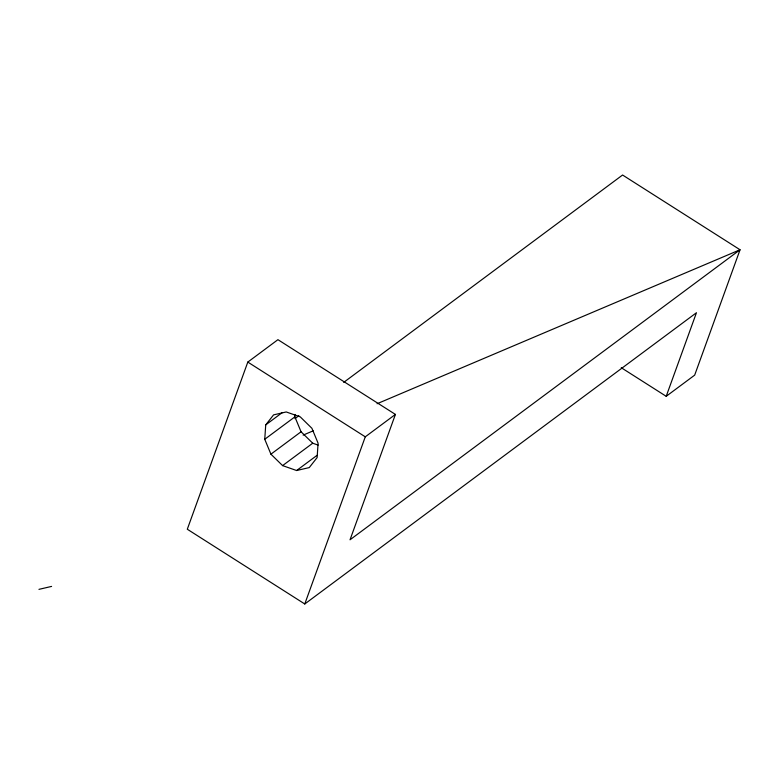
<?xml version="1.0" encoding="UTF-8"?>
<svg xmlns="http://www.w3.org/2000/svg" width="779" height="779" viewBox="0 0 779 779"><rect width="100%" height="100%" fill="white"/><g stroke="black" fill="none" stroke-linecap="round" stroke-linejoin="round"><path stroke-width="1.17" d="M264.753 439.268L265.727 424.886L273.575 414.886L286.214 411.955L300.246 416.862L311.912 428.304L318.085 443.212L317.121 457.585L309.263 467.585L296.624 470.526L282.592 465.608L270.926 454.176L264.753 439.268L294.881 416.862L295.046 414.467M343.714 382.382L622.577 175.022L740.05 249.767L350.034 539.779L395.411 414.418L277.937 339.673L247.81 362.079L187.301 529.233L304.774 603.978L696.455 312.73L666.201 396.307L621.253 367.707M304.774 603.978L365.283 436.824L395.411 414.418M265.727 424.886L282.241 412.597M294.959 418.635L298.863 415.733M270.926 454.176L301.054 431.77L294.881 416.862M282.592 465.608L312.73 443.212L318.124 445.101M296.624 470.526L317.034 455.345M666.201 396.307L694.673 375.137L740.05 249.767L377.075 403.736M303.138 435.101L313.216 430.826M38.95 589.352L51.589 586.412M247.81 362.079L365.283 436.824M301.054 431.77L312.73 443.212"/></g></svg>
